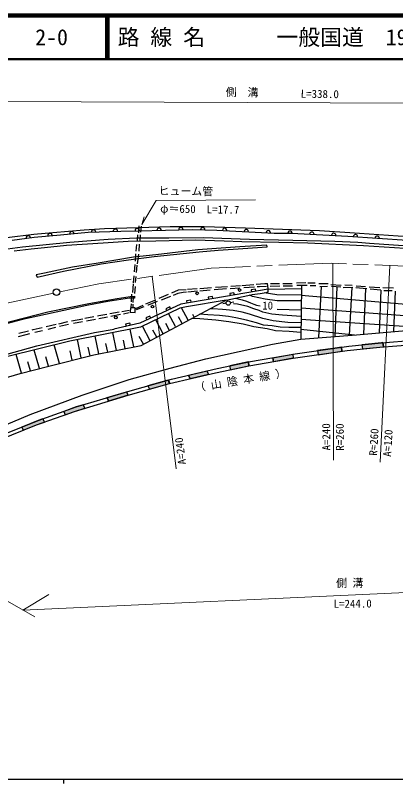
# Model space of a CAD drawing. Units: millimetres, scale not verified. Extents: x 40000 to 680000, y 20000 to 380000.
# Drawn here: x 156970 to 244000, y 204000 to 380000 of the extents above; entities that cross this region are included whole.
import ezdxf
from ezdxf.enums import TextEntityAlignment as Align

# ---------------------------------------------------------------- set-up
doc = ezdxf.new("R2010")
doc.units = ezdxf.units.MM
doc.header["$LTSCALE"] = 1000
doc.linetypes.add('CHAIN', pattern=[18.5, 12, -1.5, 3.5, -1.5])
for name, color, linetype, lineweight in [('M-BGD', 7, 'Continuous', 25), ('M-BMK', 2, 'CHAIN', 13), ('M-BMK-SRVR', 3, 'Continuous', 25), ('M-STR-HTXT', 7, 'Continuous', 13), ('M-TTL', 2, 'Continuous', 140), ('M-TTL-BAND', 7, 'Continuous', 25), ('M-TTL-LINE', 7, 'Continuous', 50), ('M-TTL-TXT', 7, 'Continuous', 50)]:
    doc.layers.add(name, color=color, linetype=linetype, lineweight=lineweight)
doc.styles.add('ＭＳ ゴシック', font='')
doc.styles.get('ＭＳ ゴシック').set_extended_font_data('MS Gothic')

msp = doc.modelspace()

# ---------------------------------------------------------------- hatches: boundary and pattern name
at = {"layer": 'M-BGD'}
for points in [[(236300, 304547), (236419, 303599), (240386, 304016), (241195, 304078), (241073, 305048), (240793, 305019)], [(226139, 303193), (226255, 302266), (229709, 302768), (231703, 303057), (231587, 303984), (229706, 303711)], [(215907, 301577), (220459, 302354), (220573, 301440), (216021, 300663)], [(206028, 299720), (206102, 298816), (210438, 299710), (210364, 300616)], [(196632, 297574), (200826, 298573), (201187, 297753), (196994, 296754)], [(187324, 295153), (187674, 294359), (192277, 295631), (191971, 296464)], [(177968, 292428), (182371, 293762), (182813, 293016), (178311, 291652)], [(168044, 289266), (168371, 288525), (170485, 289280), (172834, 289992), (172491, 290768), (170892, 290283)], [(158431, 285673), (158746, 284958), (161768, 286167), (163615, 286826), (163288, 287567), (162176, 287170)]]:
    msp.add_hatch(color=256, dxfattribs=at).paths.add_polyline_path(points)

# ---------------------------------------------------------------- linework, layer by layer
for p, q in [((172678, 330866), (177383, 331164)), ((177383, 331164), (185056, 331432)), ((185056, 331432), (192371, 331611)), ((185161, 330672), (197528, 330949)), ((185232, 330207), (185272, 331756)), ((185669, 330326), (185808, 331736)), ((192371, 331611), (200202, 331601)), ((197528, 330949), (203047, 330810)), ((200202, 331601), (209631, 331363)), ((209631, 331363), (215964, 331105)), ((215964, 331105), (226584, 330747)), ((154991, 329109), (161205, 329874)), ((156198, 328528), (161241, 329183)), ((161205, 329874), (165532, 330261)), ((161241, 329183), (167275, 329758)), ((165532, 330261), (172678, 330866)), ((167275, 329758), (173667, 330314)), ((173667, 330314), (181131, 330592)), ((181131, 330592), (185161, 330672)), ((184935, 328361), (185014, 329711)), ((185530, 328440), (185590, 329731)), ((203047, 330810), (216208, 330136)), ((216208, 330136), (220178, 330116)), ((220178, 330116), (233082, 329421)), ((226584, 330747), (233492, 330291)), ((233082, 329421), (246620, 328468)), ((233492, 330291), (246773, 329318)), ((169409, 327962), (158571, 326930)), ((168646, 327346), (177043, 327922)), ((178223, 328657), (169409, 327962)), ((177043, 327922), (182760, 328259)), ((184675, 328935), (178223, 328657)), ((182760, 328259), (189113, 328319)), ((184637, 325979), (184796, 327507)), ((192059, 328994), (184675, 328935)), ((185312, 325999), (185411, 327587)), ((189113, 328319), (198205, 328596)), ((200040, 329034), (192059, 328994)), ((198205, 328596), (204755, 328319)), ((210541, 328657), (200040, 329034)), ((204755, 328319), (208785, 328219)), ((214544, 327382), (208331, 327005)), ((208785, 328219), (217262, 328021)), ((220506, 328418), (210541, 328657)), ((214604, 326946), (214544, 327382)), ((217262, 328021), (223912, 327862)), ((230054, 328180), (220506, 328418)), ((223912, 327862), (236676, 327247)), ((235335, 327982), (230054, 328180)), ((237995, 327763), (235335, 327982)), ((243533, 327346), (237995, 327763)), ((158571, 326930), (145290, 325083)), ((156716, 326036), (160607, 326552)), ((160607, 326552), (163624, 326830)), ((163624, 326830), (168646, 327346)), ((198743, 326310), (189155, 325139)), ((195368, 325437), (199021, 325814)), ((208331, 327005), (198743, 326310)), ((199021, 325814), (203388, 326211)), ((203388, 326211), (206842, 326449)), ((206842, 326449), (214604, 326946)), ((236676, 327247), (246105, 326651)), ((248119, 327019), (243533, 327346)), ((183974, 324603), (175934, 323214)), ((176629, 323055), (182862, 324028)), ((182862, 324028), (188758, 324722)), ((189155, 325139), (183974, 324603)), ((184458, 323676), (184538, 325344)), ((184954, 323081), (185193, 325264)), ((188758, 324722), (195368, 325437)), ((170018, 322281), (163607, 320931)), ((167994, 321387), (176629, 323055)), ((175934, 323214), (170018, 322281)), ((184220, 321254), (184418, 322902)), ((184716, 321076), (184875, 322743)), ((163607, 320931), (161760, 320593)), ((161760, 320593), (161939, 320057)), ((161939, 320057), (167994, 321387)), ((184091, 320351), (183952, 318723)), ((184488, 318773), (184607, 320172)), ((212110, 318408), (214100, 318564)), ((214100, 318564), (214708, 318566)), ((214816, 317407), (214708, 318566)), ((215358, 318568), (217450, 318574)), ((218179, 318577), (220353, 318583)), ((223470, 318742), (221306, 318663)), ((225614, 318643), (223926, 318643)), ((226408, 318583), (228591, 318544)), ((183952, 318475), (183773, 316510)), ((184359, 317890), (184270, 316252)), ((192747, 316435), (194269, 317095)), ((194269, 317095), (196028, 317220)), ((214841, 317268), (194871, 313874)), ((196366, 317244), (198592, 317402)), ((201564, 317053), (199153, 316831)), ((199196, 317445), (201822, 317632)), ((205278, 317323), (202447, 317134)), ((202781, 317701), (205500, 317894)), ((208353, 317528), (206162, 317382)), ((206247, 317949), (208483, 318124)), ((208778, 318147), (211576, 318366)), ((211694, 317751), (209252, 317588)), ((211933, 317281), (210947, 317114)), ((210947, 317114), (211031, 316621)), ((212017, 316788), (211933, 317281)), ((212869, 317829), (212299, 317791)), ((214445, 317862), (212869, 317829)), ((214866, 317129), (214816, 317407)), ((214826, 316703), (214866, 317129)), ((214841, 317268), (222420, 317436)), ((217470, 317926), (215311, 317880)), ((220413, 317988), (218250, 317942)), ((223787, 318087), (221405, 318107)), ((222427, 318098), (222289, 305850)), ((224442, 318107), (225733, 318107)), ((226951, 317912), (226361, 306168)), ((226646, 317908), (228433, 317928)), ((229167, 318365), (231569, 318186)), ((231450, 317730), (229306, 317889)), ((230516, 317799), (230095, 306460)), ((234189, 317631), (232006, 317611)), ((232363, 318246), (234050, 318206)), ((233985, 317629), (233392, 306718)), ((237405, 317353), (234884, 317551)), ((234944, 318067), (237088, 317849)), ((237127, 317375), (236664, 306985)), ((237981, 317829), (240383, 317670)), ((240621, 317035), (238199, 317293)), ((240623, 317035), (240259, 307290)), ((243539, 317492), (241078, 317591)), ((243241, 316856), (241336, 316876)), ((243865, 316850), (243537, 307568)), ((173783, 314023), (180285, 315131)), ((183066, 315181), (178137, 314482)), ((180285, 315131), (183211, 315561)), ((184255, 315236), (183066, 315181)), ((183211, 315561), (184250, 315646)), ((183555, 316113), (183505, 314346)), ((183952, 314217), (184041, 315547)), ((184250, 315646), (184255, 315236)), ((189892, 315196), (191985, 316104)), ((192482, 315594), (190373, 314778)), ((194130, 316301), (193078, 315824)), ((195341, 316479), (194130, 316301)), ((196158, 316555), (195341, 316479)), ((198617, 316781), (196437, 316580)), ((202075, 315606), (201089, 315438)), ((201089, 315438), (201173, 314945)), ((202158, 315113), (202075, 315606)), ((205239, 314789), (210171, 315789)), ((207004, 316443), (206018, 316276)), ((206018, 316276), (206102, 315783)), ((207088, 315951), (207004, 316443)), ((207355, 315218), (208900, 314837)), ((210171, 315789), (211163, 316018)), ((211243, 315631), (210560, 315879)), ((211163, 316018), (212970, 316315)), ((214161, 314995), (211243, 315631)), ((212970, 316315), (214359, 316484)), ((216821, 316008), (213899, 316428)), ((214359, 316484), (214826, 316703)), ((222379, 315869), (216821, 316008)), ((222379, 315869), (249868, 313558)), ((173338, 313568), (158566, 310292)), ((164434, 312105), (173783, 314023)), ((178137, 314482), (173338, 313568)), ((183495, 313880), (183396, 313125)), ((183952, 313036), (183952, 313850)), ((184522, 312866), (186223, 313604)), ((194871, 313874), (185482, 309479)), ((185754, 304373), (205239, 314789)), ((186863, 313882), (189109, 314856)), ((187380, 313621), (187274, 313578)), ((189433, 314415), (187380, 313621)), ((197145, 314768), (196160, 314600)), ((196160, 314600), (196243, 314107)), ((205239, 314789), (196169, 313258)), ((197229, 314275), (197145, 314768)), ((205198, 314046), (204447, 313911)), ((206167, 314257), (207001, 314357)), ((207828, 313824), (206856, 313923)), ((210210, 313288), (207828, 313824)), ((208900, 314837), (209833, 314559)), ((209833, 314559), (210806, 314162)), ((211580, 312792), (210210, 313288)), ((210806, 314162), (211540, 313864)), ((211540, 313864), (212156, 313606)), ((212156, 313606), (212970, 313427)), ((216900, 314618), (214161, 314995)), ((222388, 314638), (216900, 314618)), ((153308, 309288), (164434, 312105)), ((176103, 311230), (177883, 311545)), ((178623, 311676), (180741, 312051)), ((178821, 311106), (181003, 311522)), ((181337, 312157), (183051, 312461)), ((181714, 311657), (183011, 311905)), ((183287, 313026), (183247, 311994)), ((183247, 311994), (184359, 311934)), ((184418, 312966), (183287, 313026)), ((184359, 311934), (184418, 312966)), ((186360, 313210), (184621, 312509)), ((194615, 312956), (185638, 308572)), ((192297, 313221), (191391, 312797)), ((191391, 312797), (191603, 312345)), ((193605, 308738), (192010, 311684)), ((192509, 312768), (192297, 313221)), ((194984, 313016), (194615, 312956)), ((196169, 313258), (194984, 313016)), ((196541, 310139), (194984, 313016)), ((201039, 311416), (199137, 311527)), ((202163, 312803), (201524, 312803)), ((204347, 312624), (202163, 312803)), ((206848, 312386), (204347, 312624)), ((208893, 312009), (206848, 312386)), ((210540, 311552), (208893, 312009)), ((213617, 310560), (210540, 311552)), ((212771, 312415), (211580, 312792)), ((213605, 312038), (212771, 312415)), ((215630, 311561), (213605, 312038)), ((218091, 311283), (215630, 311561)), ((216920, 312732), (222365, 312572)), ((249771, 310868), (222369, 312955)), ((158566, 310292), (148559, 307715)), ((166923, 309370), (168956, 309840)), ((169787, 310002), (172372, 310504)), ((170246, 309470), (172357, 309873)), ((172904, 310608), (174955, 311007)), ((173227, 310039), (175280, 310430)), ((175794, 311170), (176103, 311230)), ((176102, 310587), (178072, 310963)), ((187768, 311102), (186863, 310678)), ((186863, 310678), (187075, 310225)), ((187980, 310649), (187768, 311102)), ((190810, 307076), (189088, 310257)), ((195108, 309374), (194278, 310908)), ((199187, 310454), (197281, 310535)), ((197911, 310872), (197574, 311494)), ((202839, 310176), (199187, 310454)), ((203699, 311277), (201039, 311416)), ((205817, 309779), (202839, 310176)), ((205724, 311039), (203699, 311277)), ((207431, 310741), (205724, 311039)), ((209112, 309263), (205817, 309779)), ((209893, 310165), (207431, 310741)), ((212196, 309570), (209893, 310165)), ((216000, 310044), (213617, 310560)), ((219315, 309627), (216000, 310044)), ((222347, 311050), (218091, 311283)), ((222340, 310383), (249648, 308568)), ((160835, 307958), (161056, 308014)), ((161056, 308014), (163079, 308482)), ((164002, 308695), (166323, 309232)), ((164439, 308134), (166215, 308574)), ((167033, 308777), (168440, 309126)), ((168440, 309126), (169147, 309260)), ((185638, 308572), (169423, 305371)), ((175095, 307346), (179562, 308101)), ((185482, 309479), (179529, 308121)), ((183186, 309468), (182211, 309246)), ((182211, 309246), (182322, 308758)), ((183297, 308981), (183186, 309468)), ((184113, 304049), (183260, 308102)), ((187818, 305477), (186038, 308767)), ((192243, 307842), (191386, 309424)), ((211534, 308628), (209112, 309263)), ((214591, 308152), (211534, 308628)), ((213784, 309054), (212196, 309570)), ((215729, 308855), (213784, 309054)), ((216537, 307755), (214591, 308152)), ((217595, 308577), (215729, 308855)), ((219540, 308498), (217595, 308577)), ((222331, 309569), (219315, 309627)), ((222318, 308459), (219540, 308498)), ((222314, 308101), (234573, 306807)), ((235014, 306844), (249505, 308075)), ((157680, 306429), (159468, 306902)), ((157752, 307178), (159997, 307746)), ((159468, 306902), (160312, 307112)), ((161440, 307391), (163164, 307818)), ((161855, 304309), (175095, 307346)), ((176103, 302468), (175250, 306521)), ((180108, 303258), (179255, 307312)), ((186257, 304642), (185276, 306455)), ((189314, 306276), (188431, 307908)), ((219634, 307556), (216537, 307755)), ((222305, 307313), (219634, 307556)), ((222309, 305852), (235014, 306844)), ((169423, 305371), (155226, 301821)), ((167096, 300277), (165870, 304492)), ((172049, 301522), (171167, 305715)), ((178105, 302863), (177695, 304815)), ((182110, 303654), (181698, 305616)), ((200552, 301306), (215798, 304701)), ((215798, 304701), (222309, 305852)), ((233280, 304230), (240793, 305019)), ((236300, 304547), (236419, 303599)), ((240386, 304016), (250639, 304805)), ((240793, 305019), (251046, 305808)), ((241073, 305048), (241195, 304078)), ((149031, 300696), (161855, 304309)), ((162493, 299100), (161262, 303330)), ((169992, 300996), (169532, 303182)), ((174071, 302020), (173653, 304006)), ((174944, 302239), (185754, 304373)), ((220586, 301442), (232873, 303227)), ((220993, 302446), (233280, 304230)), ((226139, 303193), (226255, 302266)), ((231587, 303984), (231703, 303057)), ((232873, 303227), (240386, 304016)), ((158390, 298045), (157151, 302303)), ((164538, 299626), (163906, 301800)), ((164598, 299641), (174944, 302239)), ((192413, 299202), (200552, 301306)), ((210375, 299699), (220586, 301442)), ((210782, 300702), (220993, 302446)), ((215907, 301577), (216021, 300663)), ((220459, 302354), (220573, 301440)), ((158103, 297971), (164598, 299641)), ((160441, 298572), (159844, 300625)), ((182984, 296581), (192413, 299202)), ((202738, 298122), (210375, 299699)), ((203145, 299125), (210782, 300702)), ((206028, 299720), (206102, 298816)), ((210362, 300630), (210438, 299710)), ((149149, 295326), (158103, 297971)), ((192277, 295631), (202738, 298122)), ((192684, 296634), (203145, 299125)), ((196632, 297574), (196994, 296754)), ((200826, 298573), (201187, 297753)), ((172245, 293028), (182984, 296581)), ((183220, 294019), (192684, 296634)), ((191982, 296440), (192333, 295644)), ((170892, 290283), (183220, 294019)), ((182813, 293016), (192277, 295631)), ((187324, 295153), (187674, 294359)), ((160374, 288542), (172245, 293028)), ((170485, 289280), (182813, 293016)), ((177968, 292428), (178311, 291652)), ((182371, 293762), (182713, 292986)), ((172491, 290768), (172834, 289992)), ((161768, 286167), (170485, 289280)), ((162176, 287170), (170892, 290283)), ((168044, 289266), (168371, 288525)), ((152870, 285465), (160374, 288542)), ((153666, 283767), (162176, 287170)), ((163288, 287567), (163615, 286826)), ((153259, 282763), (161768, 286167)), ((158431, 285673), (158746, 284958))]:
    msp.add_line(p, q, dxfattribs=at)
for points in [[(236300, 304547), (236419, 303599), (240386, 304016), (241195, 304078), (241073, 305048), (240793, 305019)], [(226139, 303193), (226255, 302266), (229709, 302768), (231703, 303057), (231587, 303984), (229706, 303711)], [(215907, 301577), (220459, 302354), (220573, 301440), (216021, 300663)], [(206028, 299720), (206102, 298816), (210438, 299710), (210364, 300616)], [(196632, 297574), (200826, 298573), (201187, 297753), (196994, 296754)], [(187324, 295153), (187674, 294359), (192277, 295631), (191971, 296464)], [(177968, 292428), (182371, 293762), (182813, 293016), (178311, 291652)], [(168044, 289266), (168371, 288525), (170485, 289280), (172834, 289992), (172491, 290768), (170892, 290283)], [(158431, 285673), (158746, 284958), (161768, 286167), (163615, 286826), (163288, 287567), (162176, 287170)]]:
    msp.add_lwpolyline(points, close=True, dxfattribs=at)
for centre, radius in [((208294, 317070), 300), ((198546, 316311), 300), ((188359, 313275), 300), ((205696, 314091), 500), ((179969, 310798), 300)]:
    msp.add_circle(centre, radius, dxfattribs=at)
for centre, start, end in [((179856, 330545), 2.13237, 182.13237), ((184854, 330665), 1.19004, 181.12889), ((189853, 330777), 1.28733, 181.28733), ((194852, 330889), 1.28733, 181.28733), ((199850, 330891), 358.55761, 178.55761), ((204847, 330718), 357.06433, 177.06433), ((209841, 330462), 357.06433, 177.06433), ((159923, 329011), 7.40248, 187.40248), ((164895, 329531), 5.44923, 185.44923), ((169875, 329984), 4.96974, 184.96974), ((174859, 330359), 2.13237, 182.13237), ((214834, 330206), 357.06433, 177.06433), ((219832, 330118), 358.83779, 179.73027), ((224825, 329865), 356.91782, 176.91782), ((229818, 329597), 356.91782, 176.91782), ((234809, 329299), 355.97409, 175.97409), ((239797, 328948), 355.97409, 175.97409)]:
    msp.add_arc(centre, 500, start, end, dxfattribs=at)
at = {"layer": 'M-BMK'}
for p, q in [((201777, 322089), (176061, 318521)), ((229255, 323248), (201777, 322089)), ((251218, 322321), (229255, 323248)), ((176061, 318521), (167142, 316692)), ((165676, 316359), (153032, 313656))]:
    msp.add_line(p, q, dxfattribs=at)
at = {"layer": 'M-BMK-SRVR'}
msp.add_circle((166394, 316593), 755, dxfattribs=at)
at = {"layer": 'M-STR-HTXT'}
for p, q in [((327643, 359561), (70238, 360607)), ((185944, 332082), (189187, 337573)), ((189187, 337573), (211938, 337712)), ((186476, 333866), (185944, 332082)), ((229785, 278125), (229646, 323231)), ((240442, 277662), (242665, 322682)), ((193782, 276086), (188286, 320217)), ((161393, 242215), (101620, 276225)), ((306329, 250499), (158686, 243755)), ((158686, 243755), (164633, 247294))]:
    msp.add_line(p, q, dxfattribs=at)
at = {"layer": 'M-TTL'}
msp.add_line((680000, 380000), (40000, 380000), dxfattribs=at)
at = {"layer": 'M-TTL-BAND'}
for p, q in [((40000, 205000), (579000, 205000)), ((168000, 205000), (168000, 204000))]:
    msp.add_line(p, q, dxfattribs=at)
at = {"layer": 'M-TTL-LINE'}
for p, q in [((177750, 380000), (177750, 370000)), ((178250, 380000), (178250, 370000)), ((40000, 370000), (680000, 370000))]:
    msp.add_line(p, q, dxfattribs=at)

# ---------------------------------------------------------------- texts
at = {"layer": 'M-BGD', "style": 'ＭＳ ゴシック'}
for s, rotation, p in [('10', 0.724, (214721, 312051)), ('（ 山 陰 本 線 ）', 9.582, (208719, 294966))]:
    msp.add_text(s, height=1833, rotation=rotation, dxfattribs=at).set_placement(p, align=Align.BOTTOM_CENTER)
at = {"layer": 'M-STR-HTXT', "style": 'ＭＳ ゴシック'}
for s, rotation, p in [('側\u3000溝', 359.201, (208847, 360920)), ('L=338.0', 359.201, (226628, 360535)), ('ヒューム管', 359.077, (195977, 338274)), ('φ＝650\u3000L=17.7', 359.077, (199147, 334132)), ('A=240', 90.511, (229585, 283454)), ('R=260', 90.511, (232694, 283407)), ('R=260', 86.614, (240483, 282167)), ('A=120', 86.614, (243689, 281923)), ('A=240', 97.423, (196198, 280375)), ('側 溝', 0.536, (233512, 248490)), ('L=244.0', 0.536, (234185, 243763))]:
    msp.add_text(s, height=1833, rotation=rotation, dxfattribs=at).set_placement(p, align=Align.BOTTOM_CENTER)
at = {"layer": 'M-TTL-TXT', "style": 'ＭＳ ゴシック'}
for s, p in [('2-0', (161521, 375000)), ('路 線 名', (180380, 375000)), ('一般国道\u3000191号', (216734, 375000))]:
    msp.add_text(s, height=3666, dxfattribs=at).set_placement(p, align=Align.MIDDLE_LEFT)

doc.saveas('drawing.dxf')
